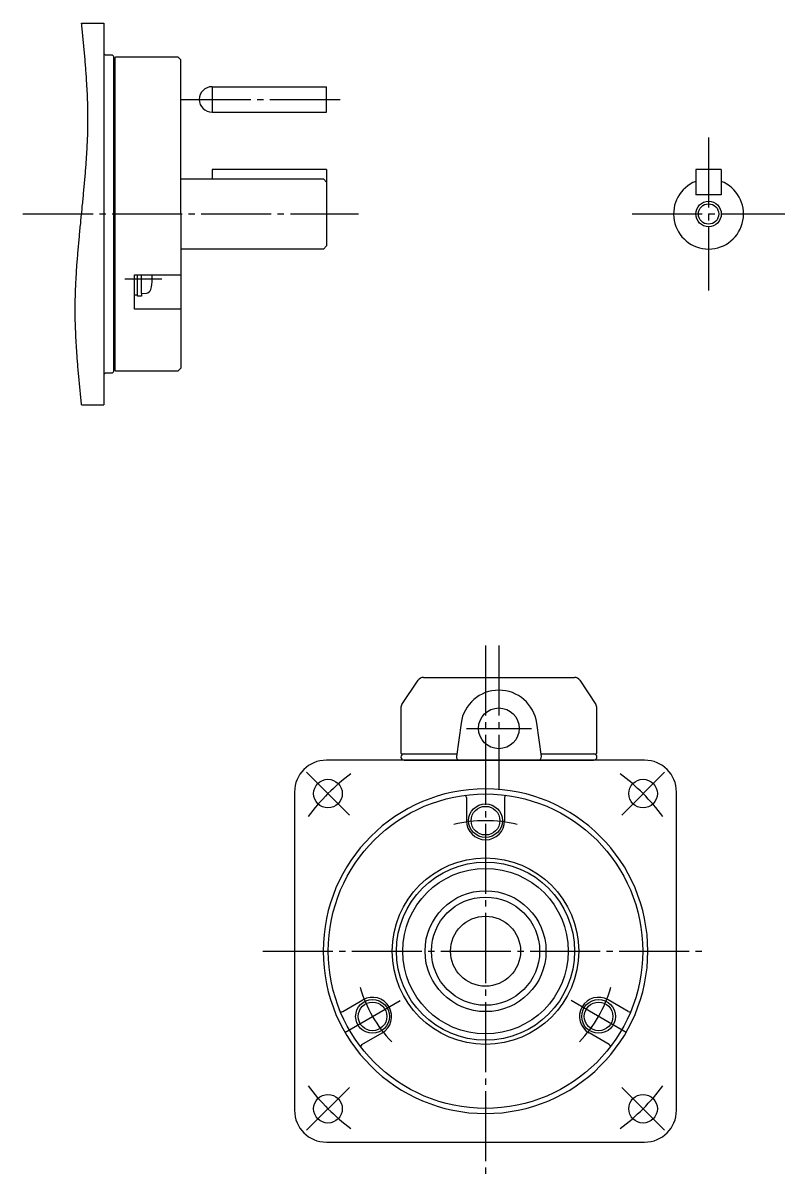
# Model space of a CAD drawing. Extents: x -187 to 203, y -169 to 144.
# Drawn here: x 83.3 to 203, y -36.5 to 144.3 of the extents above; entities that cross this region are included whole.
import ezdxf

# ---------------------------------------------------------------- set-up
doc = ezdxf.new("R2010")
doc.units = 0
doc.linetypes.add('DASH_CENTER', pattern=[14, 11, -1, 1, -1])
doc.layers.get('0').update_dxf_attribs({"linetype": 'CONTINUOUS'})

msp = doc.modelspace()

# ---------------------------------------------------------------- linework, layer by layer
at = {"color": 7, "linetype": 'CONTINUOUS'}
for p, q in [((92.45, 144.3), (95.95, 144.3)), ((95.95, 144.3), (95.95, 84.3)), ((96.25, 139.3), (97.25, 139.3)), ((97.25, 139.3), (97.45, 139.1)), ((97.45, 139.1), (97.45, 89.5)), ((97.65, 138.2), (97.75, 138.2)), ((97.75, 138.9), (97.85, 139)), ((97.75, 89.7), (97.75, 138.9)), ((97.85, 139), (107.55, 139)), ((107.55, 139), (108.05, 138.5)), ((108.05, 114.3), (108.05, 138.5)), ((112.95, 134.3), (130.95, 134.3)), ((112.95, 134.3), (112.95, 130.3)), ((130.95, 130.3), (130.95, 134.3)), ((112.95, 130.3), (130.95, 130.3)), ((112.95, 121.3), (112.95, 119.8)), ((130.95, 121.3), (112.95, 121.3)), ((130.95, 121.3), (130.95, 109.3)), ((188.95, 121.3), (188.95, 117.3)), ((192.95, 121.3), (188.95, 121.3)), ((192.95, 121.3), (192.95, 117.3)), ((108.05, 119.8), (130.45, 119.8)), ((130.45, 119.8), (130.95, 119.3)), ((192.95, 117.3), (188.95, 117.3)), ((108.05, 114.3), (108.05, 90.1)), ((130.45, 108.8), (108.05, 108.8)), ((130.95, 109.3), (130.45, 108.8)), ((100.75, 99.34), (100.75, 104.76)), ((100.75, 104.76), (108.05, 104.76)), ((101.25, 101.4), (101.25, 104.76)), ((101.85, 101.8), (101.85, 104.76)), ((101.25, 101.55), (100.75, 101.55)), ((101.25, 101.4), (101.25, 101.55)), ((101.85, 101.4), (101.25, 101.4)), ((101.85, 101.8), (102.63, 101.87)), ((101.85, 101.8), (101.85, 101.4)), ((108.05, 99.34), (100.75, 99.34)), ((97.65, 90.4), (97.75, 90.4)), ((97.25, 89.3), (96.25, 89.3)), ((97.45, 89.5), (97.25, 89.3)), ((97.85, 89.6), (97.75, 89.7)), ((107.55, 89.6), (97.85, 89.6)), ((108.05, 90.1), (107.55, 89.6)), ((92.45, 84.3), (95.95, 84.3)), ((142.78, 37.25), (145.32, 41.05)), ((146.15, 41.5), (169.88, 41.5)), ((170.71, 41.05), (173.25, 37.25)), ((142.61, 36.7), (142.61, 29.6)), ((173.41, 29.6), (173.41, 36.7)), ((152.07, 34.32), (151.34, 29.07)), ((164.68, 29.07), (163.96, 34.32)), ((142.71, 29.5), (151.4, 29.5)), ((164.62, 29.5), (173.31, 29.5)), ((155.91, 28.5), (130.91, 28.5)), ((143.11, 28.5), (158.01, 28.5)), ((180.91, 28.5), (155.91, 28.5)), ((158.01, 28.5), (172.91, 28.5)), ((125.91, 23.5), (125.91, -26.5)), ((152.91, 22.65), (152.91, 19)), ((158.91, 22.65), (158.91, 19)), ((185.91, -26.5), (185.91, 23.5)), ((133.5, -10.98), (136.66, -9.15)), ((178.33, -10.98), (175.17, -9.15)), ((136.5, -16.17), (139.66, -14.35)), ((175.33, -16.17), (172.17, -14.35)), ((130.91, -31.5), (155.91, -31.5)), ((155.91, -31.5), (180.91, -31.5))]:
    msp.add_line(p, q, dxfattribs=at)
at = {"color": 1, "linetype": 'DASH_CENTER'}
for p, q in [((108.05, 132.3), (133.45, 132.3)), ((190.95, 126.3), (190.95, 102.3)), ((83.25, 114.3), (135.95, 114.3)), ((178.95, 114.3), (202.95, 114.3)), ((105.05, 104.05), (99.25, 104.05)), ((155.91, 46.5), (155.91, -36.5)), ((158.01, 46.5), (158.01, 23.91)), ((152.91, 33.5), (163.11, 33.5)), ((134.52, 19.89), (127.81, 26.61)), ((184.02, 26.61), (177.3, 19.89)), ((120.91, -1.5), (162.91, -1.5)), ((162.91, -1.5), (190.91, -1.5)), ((133.83, -14.25), (142.49, -9.25)), ((178, -14.25), (169.34, -9.25)), ((134.52, -22.89), (127.81, -29.61)), ((184.02, -29.61), (177.3, -22.89))]:
    msp.add_line(p, q, dxfattribs=at)
at = {"color": 2}
msp.add_polyline3d([(92.45, 84.3, 0), (92.43, 84.57, 0), (92.4, 84.84, 0), (92.37, 85.11, 0), (92.35, 85.38, 0), (92.32, 85.65, 0), (92.29, 85.91, 0), (92.27, 86.18, 0), (92.24, 86.45, 0), (92.21, 86.72, 0), (92.19, 86.99, 0), (92.16, 87.26, 0), (92.14, 87.53, 0), (92.11, 87.8, 0), (92.08, 88.07, 0), (92.06, 88.34, 0), (92.03, 88.61, 0), (92.01, 88.87, 0), (91.99, 89.14, 0), (91.96, 89.41, 0), (91.94, 89.68, 0), (91.91, 89.95, 0), (91.89, 90.22, 0), (91.87, 90.49, 0), (91.85, 90.76, 0), (91.83, 91.03, 0), (91.8, 91.3, 0), (91.78, 91.56, 0), (91.76, 91.83, 0), (91.74, 92.1, 0), (91.72, 92.37, 0), (91.7, 92.64, 0), (91.69, 92.91, 0), (91.67, 93.18, 0), (91.65, 93.45, 0), (91.64, 93.72, 0), (91.62, 93.99, 0), (91.6, 94.26, 0), (91.59, 94.52, 0), (91.57, 94.79, 0), (91.56, 95.06, 0), (91.55, 95.33, 0), (91.54, 95.6, 0), (91.53, 95.87, 0), (91.52, 96.14, 0), (91.51, 96.41, 0), (91.5, 96.68, 0), (91.49, 96.95, 0), (91.48, 97.22, 0), (91.47, 97.48, 0), (91.47, 97.75, 0), (91.46, 98.02, 0), (91.46, 98.29, 0), (91.46, 98.56, 0), (91.45, 98.83, 0), (91.45, 99.1, 0), (91.45, 99.37, 0), (91.45, 99.64, 0), (91.46, 99.91, 0), (91.46, 100.17, 0), (91.46, 100.44, 0), (91.47, 100.71, 0), (91.47, 100.98, 0), (91.48, 101.25, 0), (91.48, 101.52, 0), (91.49, 101.79, 0), (91.5, 102.06, 0), (91.51, 102.33, 0), (91.52, 102.6, 0), (91.53, 102.86, 0), (91.54, 103.13, 0), (91.56, 103.4, 0), (91.57, 103.67, 0), (91.58, 103.94, 0), (91.6, 104.21, 0), (91.61, 104.48, 0), (91.63, 104.75, 0), (91.64, 105.02, 0), (91.66, 105.29, 0), (91.68, 105.56, 0), (91.7, 105.83, 0), (91.71, 106.09, 0), (91.73, 106.36, 0), (91.75, 106.63, 0), (91.77, 106.9, 0), (91.79, 107.17, 0), (91.81, 107.44, 0), (91.84, 107.71, 0), (91.86, 107.98, 0), (91.88, 108.25, 0), (91.9, 108.52, 0), (91.93, 108.78, 0), (91.95, 109.05, 0), (91.97, 109.32, 0), (92, 109.59, 0), (92.02, 109.86, 0), (92.05, 110.13, 0), (92.07, 110.4, 0), (92.1, 110.67, 0), (92.12, 110.94, 0), (92.15, 111.21, 0), (92.17, 111.47, 0), (92.2, 111.74, 0), (92.23, 112.01, 0), (92.25, 112.28, 0), (92.28, 112.55, 0), (92.31, 112.82, 0), (92.33, 113.09, 0), (92.36, 113.36, 0), (92.39, 113.63, 0), (92.41, 113.9, 0), (92.44, 114.17, 0), (92.47, 114.44, 0), (92.49, 114.7, 0), (92.52, 114.97, 0), (92.55, 115.24, 0), (92.57, 115.51, 0), (92.6, 115.78, 0), (92.63, 116.05, 0), (92.65, 116.32, 0), (92.68, 116.59, 0), (92.71, 116.86, 0), (92.73, 117.12, 0), (92.76, 117.39, 0), (92.78, 117.66, 0), (92.81, 117.93, 0), (92.83, 118.2, 0), (92.86, 118.47, 0), (92.88, 118.74, 0), (92.91, 119.01, 0), (92.93, 119.28, 0), (92.96, 119.55, 0), (92.98, 119.82, 0), (93, 120.08, 0), (93.03, 120.35, 0), (93.05, 120.62, 0), (93.07, 120.89, 0), (93.09, 121.16, 0), (93.11, 121.43, 0), (93.13, 121.7, 0), (93.15, 121.97, 0), (93.17, 122.24, 0), (93.19, 122.51, 0), (93.21, 122.78, 0), (93.23, 123.05, 0), (93.25, 123.31, 0), (93.26, 123.58, 0), (93.28, 123.85, 0), (93.29, 124.12, 0), (93.31, 124.39, 0), (93.32, 124.66, 0), (93.34, 124.93, 0), (93.35, 125.2, 0), (93.36, 125.47, 0), (93.38, 125.73, 0), (93.39, 126, 0), (93.4, 126.27, 0), (93.41, 126.54, 0), (93.41, 126.81, 0), (93.42, 127.08, 0), (93.43, 127.35, 0), (93.43, 127.62, 0), (93.44, 127.89, 0), (93.44, 128.16, 0), (93.45, 128.43, 0), (93.45, 128.69, 0), (93.45, 128.96, 0), (93.45, 129.23, 0), (93.45, 129.5, 0), (93.45, 129.77, 0), (93.45, 130.04, 0), (93.45, 130.31, 0), (93.44, 130.58, 0), (93.44, 130.85, 0), (93.43, 131.12, 0), (93.43, 131.38, 0), (93.42, 131.65, 0), (93.41, 131.92, 0), (93.4, 132.19, 0), (93.39, 132.46, 0), (93.38, 132.73, 0), (93.37, 133, 0), (93.36, 133.27, 0), (93.34, 133.54, 0), (93.33, 133.81, 0), (93.32, 134.08, 0), (93.3, 134.34, 0), (93.29, 134.61, 0), (93.27, 134.88, 0), (93.25, 135.15, 0), (93.24, 135.42, 0), (93.22, 135.69, 0), (93.2, 135.96, 0), (93.18, 136.23, 0), (93.16, 136.5, 0), (93.14, 136.77, 0), (93.12, 137.04, 0), (93.1, 137.31, 0), (93.08, 137.57, 0), (93.06, 137.84, 0), (93.04, 138.11, 0), (93.01, 138.38, 0), (92.99, 138.65, 0), (92.97, 138.92, 0), (92.94, 139.19, 0), (92.92, 139.46, 0), (92.9, 139.73, 0), (92.87, 140, 0), (92.85, 140.26, 0), (92.82, 140.53, 0), (92.8, 140.8, 0), (92.77, 141.07, 0), (92.75, 141.34, 0), (92.72, 141.61, 0), (92.69, 141.88, 0), (92.67, 142.15, 0), (92.64, 142.42, 0), (92.61, 142.69, 0), (92.59, 142.96, 0), (92.56, 143.22, 0), (92.53, 143.49, 0), (92.51, 143.76, 0), (92.48, 144.03, 0), (92.45, 144.3, 0)], dxfattribs=at)
at = {"color": 2, "linetype": 'CONTINUOUS'}
msp.add_circle((190.95, 114.3), 2, dxfattribs=at)
at = {"color": 7, "linetype": 'CONTINUOUS'}
for centre, radius in [((190.95, 114.3), 1.6), ((158.01, 33.5), 3.2), ((131.16, 23.25), 2.25), ((180.66, 23.25), 2.25), ((155.91, -1.5), 24.7), ((155.91, 19), 2.65), ((155.91, 19), 2.25), ((155.91, -1.5), 14.64), ((155.91, -1.5), 14), ((155.91, -1.5), 13), ((155.91, -1.5), 9.5), ((155.91, -1.5), 8.5), ((155.91, -1.5), 5.5), ((138.16, -11.75), 2.65), ((138.16, -11.75), 2.25), ((173.67, -11.75), 2.65), ((173.67, -11.75), 2.25), ((131.16, -26.25), 2.25), ((180.66, -26.25), 2.25)]:
    msp.add_circle(centre, radius, dxfattribs=at)
for centre, radius, start, end in [((96.25, 139.6), 0.3, 180, 270), ((97.65, 138.4), 0.2, 180, 270), ((97.55, 104.05), 6, 344.5573, 0), ((97.55, 104.05), 6, 0, 6.7695), ((102.57, 102.67), 0.8, 275, 344.5573), ((97.65, 90.2), 0.2, 90, 180), ((96.25, 89), 0.3, 90, 180), ((146.15, 40.5), 1, 90, 146.3099), ((169.88, 40.5), 1, 33.6901, 90), ((158.01, 33.5), 6, 7.8875, 172.1125), ((143.61, 36.7), 1, 146.3099, 180), ((172.41, 36.7), 1, 0, 33.6901), ((142.71, 29.6), 0.1, 180, 270), ((143.11, 29), 0.5, 90, 270), ((151.84, 29), 0.5, 172.1125, 270), ((164.19, 29), 0.5, 270, 7.8875), ((172.91, 29), 0.5, 270, 90), ((173.31, 29.6), 0.1, 270, 0), ((130.91, 23.5), 5, 90, 180), ((180.91, 23.5), 5, 0, 90), ((155.91, -1.5), 25.5, 90, 270), ((155.91, -1.5), 25.5, 270, 90), ((152.41, 22.65), 0.5, 0, 44.5768), ((159.41, 22.65), 0.5, 135.4232, 180), ((155.91, 19), 3, 180, 0), ((138.16, -11.75), 3, 300, 120), ((173.67, -11.75), 3, 60, 240), ((133.25, -10.54), 0.5, 255.4232, 300), ((178.58, -10.54), 0.5, 240, 284.5768), ((136.75, -16.6), 0.5, 120, 164.5768), ((175.08, -16.6), 0.5, 15.4232, 60), ((130.91, -26.5), 5, 180, 270), ((180.91, -26.5), 5, 270, 0)]:
    msp.add_arc(centre, radius, start, end, dxfattribs=at)
for centre, radius, start, end in [((112.95, 132.3), 2, 90, 270), ((190.95, 114.3), 5.5, 111.3237, 68.6763)]:
    msp.add_arc(centre, radius, start, end)
at = {"color": 1, "linetype": 'DASH_CENTER'}
for radius, start, end in [(35, 127.2182, 142.7818), (35, 37.2182, 52.7818), (20.5, 75.9905, 104.0095), (20.5, 195.9905, 224.0095), (20.5, 315.9905, 344.0095), (35, 217.2182, 232.7818), (35, 307.2182, 322.7818)]:
    msp.add_arc((155.91, -1.5), radius, start, end, dxfattribs=at)

doc.saveas('drawing.dxf')
